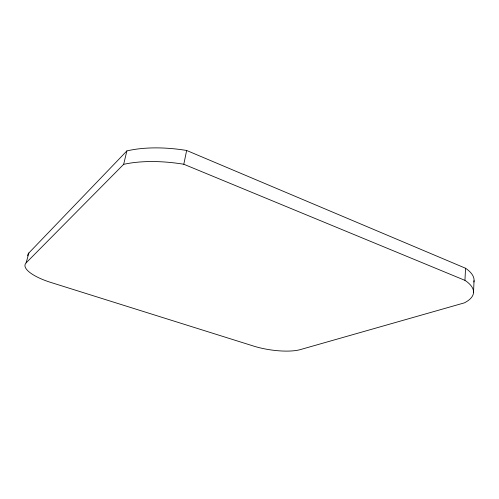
<?xml version="1.0" encoding="UTF-8"?>
<svg xmlns="http://www.w3.org/2000/svg" width="499" height="499" viewBox="0 0 499 499"><rect width="100%" height="100%" fill="white"/><g stroke="black" fill="none" stroke-linecap="round" stroke-linejoin="round"><path stroke-width="0.75" d="M473.526 292.458L474.05 280.663M28.898 252.937L26.135 262.854A36.689 11.315 13.8 0 0 50.823 282.44L253.667 346.1A35.136 10.011 8.5 0 0 300.342 349.599L464.313 302.887A59.874 21.432 4.3 0 0 464.949 280.357L465.542 268.244L186.651 150.467A93.581 41.548 11.9 0 0 126.871 150.923L28.898 252.937A36.502 11.695 13.9 0 0 27.688 255.819M26.135 262.854L123.652 164.339A94.224 40.338 11.8 0 1 183.8 164.246L186.651 150.467M123.652 164.339L126.871 150.923M183.8 164.246L464.949 280.357M465.542 268.244A59.518 22.112 4.1 0 1 473.863 282.01"/></g></svg>
